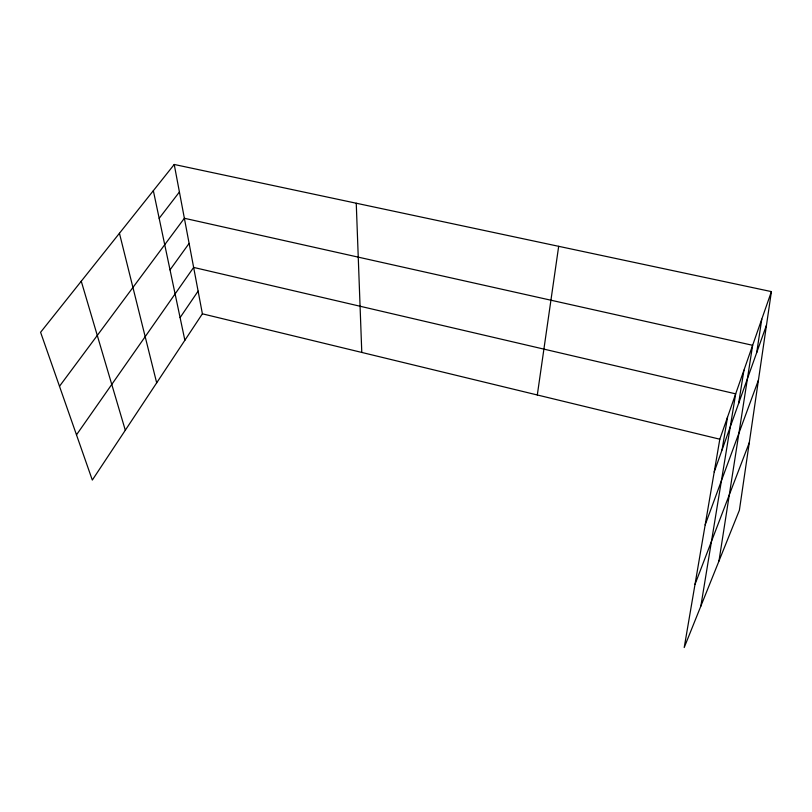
<?xml version="1.0" encoding="UTF-8"?>
<svg xmlns="http://www.w3.org/2000/svg" width="812" height="812" viewBox="0 0 812 812"><rect width="100%" height="100%" fill="white"/><g stroke="black" fill="none" stroke-linecap="round" stroke-linejoin="round"><path stroke-width="1.22" d="M537.311 394.987L558.676 246.32M771.4 291.609L739.387 510.23L684.212 647.529L719.818 439.211L771.4 291.609L174.225 164.471L40.6 332.291L92.314 480.065L202.391 313.808L174.225 164.471M756.703 352.631L761.778 319.157M718.965 561.062L752.633 345.303L184.375 218.266L59.489 386.279M738.615 403.422L743.944 370.17M700.847 606.138L735.672 393.85L193.642 267.422L76.49 434.846M722.03 449.99L727.552 417.074M714.225 471.924L766.487 325.145M705.171 524.907L758.449 380.077M695.001 584.386L749.283 442.672M180.091 317.614L198.118 291.122M170.033 269.868L189.115 243.387M159.172 218.337L179.422 191.987M202.391 313.808L719.818 439.211M81.261 281.226L125.302 430.238M119.445 233.277L156.675 382.858M153.346 190.698L184.872 340.279M356.245 203.223L361.787 352.438"/></g></svg>
